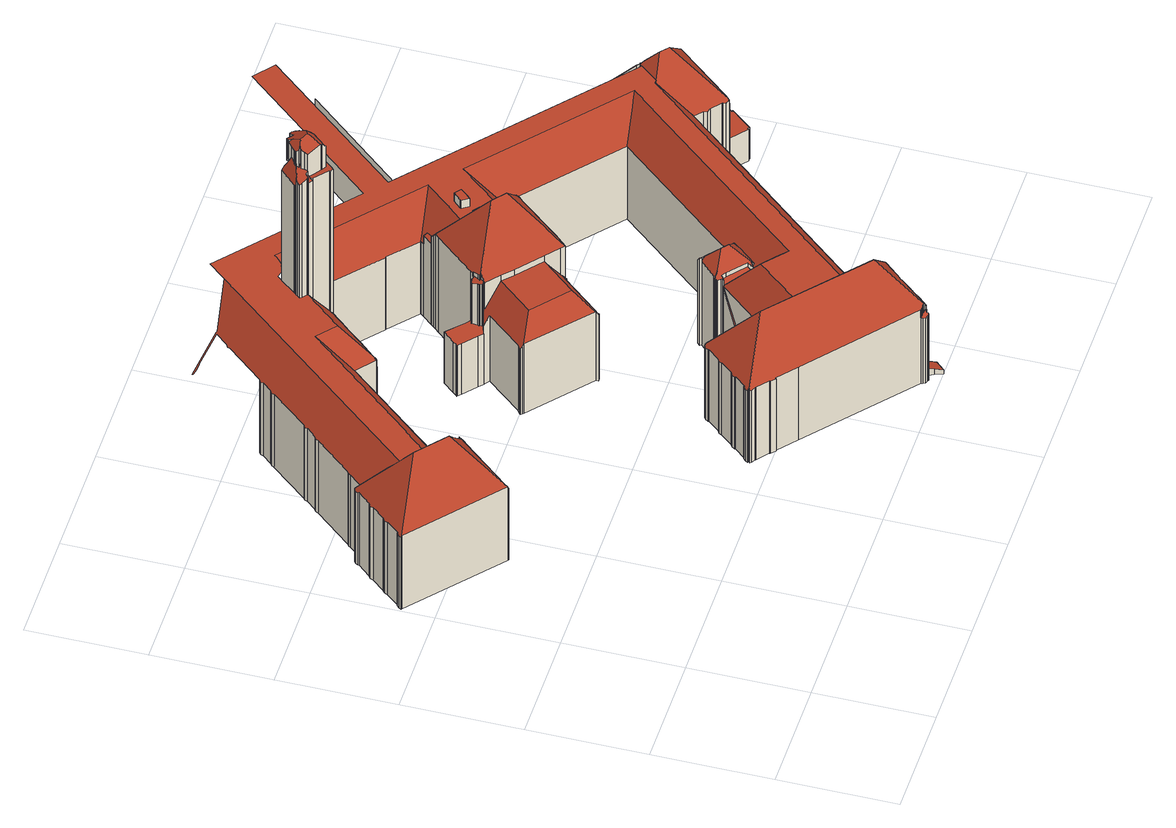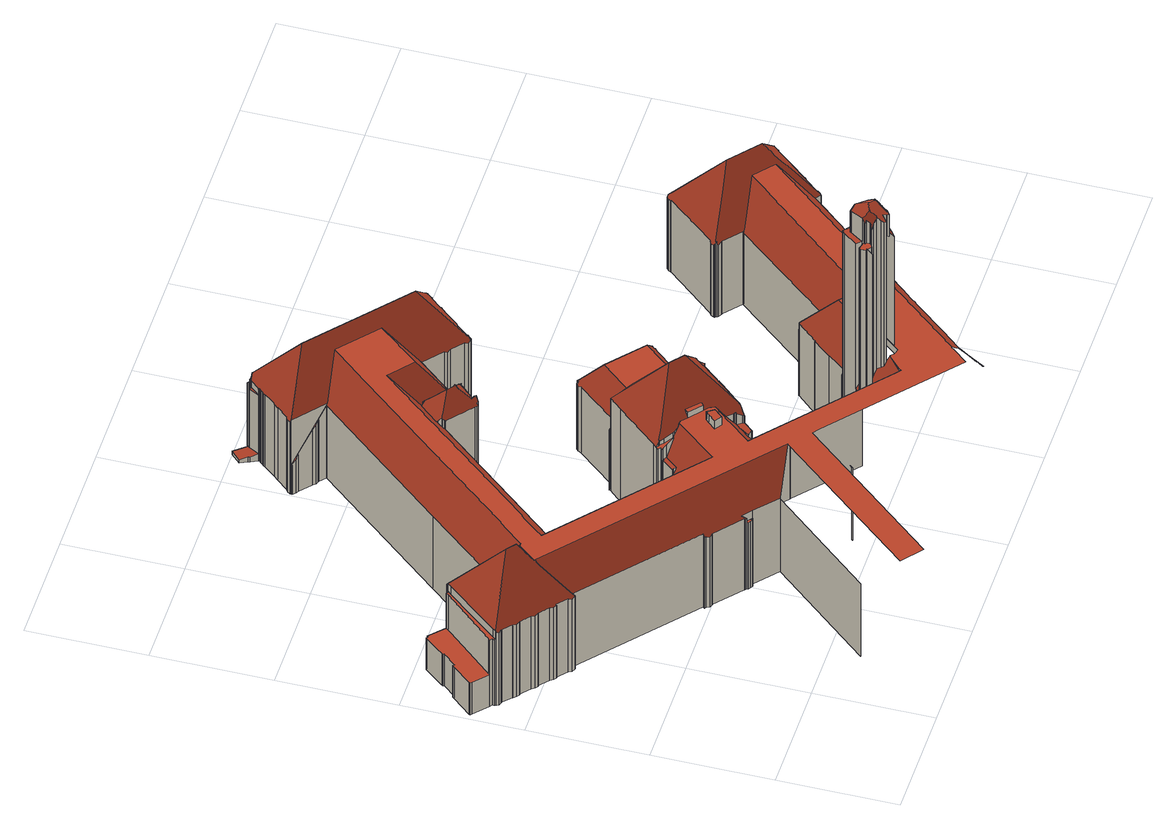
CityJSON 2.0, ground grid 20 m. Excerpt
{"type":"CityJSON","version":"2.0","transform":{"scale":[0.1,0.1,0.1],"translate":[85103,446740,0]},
"CityObjects":{
"building1":{"type":"Building","attributes":{"dak_type":"slanted","data_area":7407.99,"data_coverage":0.941,"geconstateerd":false,"gid":17147742,"h_dak_50p":19.93,"h_dak_70p":21.49,"h_dak_max":52.83,"h_dak_min":0.291,"h_maaiveld":0.002,"kas_warenhuis":false,"lod11_replace":false,"ondergronds_type":"above ground","oorspronkelijkbouwjaar":1945,"pw_actueel":"yes","pw_bron":"ahn3","reconstructie_methode":"tudelft3d-geoflow","reconstruction_skipped":false,"rmse_lod12":3.88,"rmse_lod13":2.4,"rmse_lod22":0.649,"rn":1,"status":"Pand in gebruik","t_run":36416.61,"val3dity_codes_lod12":"[104]","val3dity_codes_lod13":"[104,203]","val3dity_codes_lod22":"[303]","no_floor":13,"volume":"154773.534431"},"children":["building1-1"]},
"building1-1":{"type":"BuildingPart","parents":["building1"],"geometry":[{"type":"MultiSurface","lod":"2.2","boundaries":[[[0,1,2,3]],[[3,2,4]],[[5,6,1,0]],[[7,8,6,5]],[[9,10,8,7]],[[11,12,10,9]],[[13,14,12,11]],[[15,16,14,13]],[[17,18,16,15]],[[3,2,19,20]],[[21,22,18,17]],[[3,4,23,24,25,26,27,28,29,30,31,32,33,34,21,17,15,13,11,9,7,5,0]],[[4,3,20,35,23]],[[34,36,22,21]],[[33,37,36,34]],[[32,38,37,33]],[[31,39,38,32]],[[30,40,39,31]],[[29,41,40,30]],[[20,19,42]],[[42,19,43,44]],[[28,45,41,29]],[[46,47,45,28]],[[44,43,48,49]],[[50,51,47,46]],[[49,48,52,53]],[[53,52,54,55]],[[56,57,51,50]],[[58,59,57,56]],[[60,61,62,63,64,65,66,67,50,46,28,27,26,25,24,23,35,68,69,70,71,72,73,74,75,76,77]],[[78,79,59,58]],[[55,54,80,81]],[[20,42,44,49,53,55,81,82,83,84,85,86,87,88,89,69,68,35]],[[90,91,79,78]],[[75,92,93,76]],[[74,94,92,75]],[[81,80,82]],[[82,80,95,83]],[[73,96,94,74]],[[72,97,96,73]],[[83,95,98,84]],[[89,70,69]],[[71,99,97,72]],[[70,100,99,71]],[[88,101,100,70,89]],[[84,98,102,85]],[[85,102,103,86]],[[87,104,101,88]],[[86,103,104,87]],[[105,106,91,90]],[[107,108,106,105]],[[109,110,108,107]],[[111,112,110,109]],[[113,114,115,116,117,118,119,61,60,77,76,120]],[[121,122,112,111]],[[76,93,123,120]],[[124,125,122,121]],[[126,127,128,129,130,131,132,133,134,135,136,124,121,111,109,107,105,90,78,58,56,50,67,66,65,64,63,137,138,139,140,141,142,143]],[[144,145,146]],[[146,145,147,148]],[[136,149,125,124]],[[150,151,145,144]],[[152,153,154,155]],[[156,157,151,150]],[[155,154,157,156]],[[158,159,153,152]],[[148,147,160,161]],[[135,162,149,136]],[[161,160,163,164]],[[165,166,159,158]],[[167,168,166,165]],[[164,163,169,170]],[[134,171,162,135]],[[172,173,174,175]],[[176,177,168,167]],[[170,169,173,172]],[[175,174,178,179]],[[133,180,171,134]],[[179,178,181,182]],[[132,183,180,133]],[[184,185,177,176]],[[186,187,185,184]],[[188,189,187,186]],[[182,181,190,191]],[[192,193,189,188]],[[194,195,193,192]],[[196,197,198,199,200,201,202,203,204,194,192,188,186,184,176,167,165,158,152,155,156]],[[120,123,205,206,207]],[[114,113,120,207,208,209,210,115]],[[204,211,195,194]],[[203,212,211,204]],[[207,206,208]],[[206,205,213,214]],[[215,216,206,214]],[[208,206,216,209]],[[214,213,217,215]],[[218,215,217,219]],[[209,216,215,218]],[[191,220,221,222,223,224,225,226,227,196,156,150,144,146,148,161,164,170,172,175,179,182]],[[202,228,212,203]],[[201,229,228,202]],[[219,217,230,231]],[[200,232,229,201]],[[199,233,232,200]],[[198,234,233,199]],[[235,236,234,198]],[[237,238,236,235]],[[239,240,238,237]],[[191,190,241,220]],[[242,243,244,245]],[[246,247,243,242]],[[231,230,248,249]],[[245,244,250,251]],[[252,253,247,246]],[[254,255,240,239]],[[256,257,255,254]],[[249,248,258,259]],[[260,261,257,256]],[[262,263,261,260]],[[218,219,231,249,259,264,265,266,267,268,269,270,271,272,210,209]],[[273,274,275,263,262]],[[259,258,264]],[[251,250,276,277]],[[278,279,280,281]],[[282,283,284,285,286,287,273,262,260,256,254,239,237,235,198,197,196,227,288,289]],[[290,291,279,278]],[[292,293,294,295]],[[296,297,253,252]],[[287,298,274,273]],[[299,286,285]],[[286,300,298,287]],[[281,280,301,302]],[[303,304,293,292]],[[305,306,291,290]],[[295,294,307,308]],[[302,301,309,310]],[[310,309,271,311,312]],[[313,314,315,306,305]],[[316,317,304,303]],[[318,319,315,314]],[[320,321,319,318]],[[311,271,270,322]],[[323,324,314,313]],[[312,311,325,326]],[[327,328,321,320]],[[329,330,251,277]],[[322,331,332,325,311]],[[264,258,333,265]],[[334,335,323,313,305,290,278,281,302,310,312,326,336,337,338,339,340]],[[322,341,331]],[[326,325,332,336]],[[342,332,331]],[[308,307,343,344]],[[335,324,323]],[[345,337,336,346]],[[341,322,270,269,347]],[[348,338,337,345]],[[346,336,332,342,349,350]],[[351,352,353,354,355,356,357,358,359,360,296,252,246,242,245,251,330,361]],[[300,286,299,362]],[[363,364,317,316]],[[334,365,335]],[[324,335,365,366,367,368,369,370,371,327,320,318,314]],[[372,365,334,340,373]],[[374,241,375,376]],[[377,339,338,348]],[[241,374,220]],[[378,366,365,372]],[[376,375,379,380]],[[373,340,339,377]],[[220,374,381,221]],[[371,382,328,327]],[[383,367,366,378]],[[221,381,384,222]],[[344,343,385,386]],[[380,379,387,388]],[[222,384,389,223]],[[223,389,390,224]],[[388,387,391,392]],[[393,394,395,396,397,398,390,389,384,381,374,376,380,388,392,399,400,401]],[[347,269,268,402]],[[392,391,399]],[[399,391,403,400]],[[400,403,404,401]],[[224,390,398,225]],[[401,404,405,393]],[[406,407,408,409,410,411,383,378,372,373,377,412]],[[411,368,367,383]],[[265,333,413,266]],[[360,386,385,297,296]],[[402,268,267,414]],[[393,405,415,394]],[[350,349,416,417]],[[395,418,419,396]],[[420,407,406,412,377,348,345,346,350,421,422,423,424,425,426,427,428,429]],[[394,415,418,395]],[[266,413,430,267]],[[359,431,386,360]],[[432,433,416,349,342,331,341,347,402,414,434,435,436]],[[437,438,364,363]],[[225,398,397,439]],[[396,419,440,397]],[[277,276,441,442]],[[414,267,430,443,434]],[[417,416,433,444]],[[442,441,445,446]],[[397,440,439]],[[368,447,448,369]],[[362,299,285,284,449,450]],[[439,440,451,452]],[[453,454,455,456,457,458,459,437,363,316,303,292,295,308,344,386,431,460,461,462,463,464,465]],[[369,448,370]],[[446,445,466,467]],[[452,451,468]],[[444,433,432,469]],[[468,451,470,471]],[[472,473,275,274]],[[410,474,447,368,411]],[[471,470,475,476]],[[467,466,477,478]],[[476,475,479,480,481]],[[480,479,482,483,484]],[[483,482,485,486]],[[486,485,487,488]],[[358,460,431,359]],[[484,483,489,490]],[[488,487,491,492]],[[492,491,493,494]],[[495,410,409]],[[459,496,438,437]],[[478,477,497,498]],[[499,500,501,423,422,421,350,417,444,469,502,503]],[[357,461,460,358]],[[504,505,474,410,495]],[[506,454,453,507]],[[507,453,465,508]],[[508,465,464,509]],[[356,462,461,357]],[[510,455,454,506]],[[511,512,480,484,490]],[[509,464,463,355,513]],[[355,463,462,356]],[[424,423,501,500,514,515,516,517,518,519,520,521,522,523,524,525,504,495,409,408,407,420,429,428,427,426,425]],[[481,480,512,526]],[[527,352,351,528]],[[513,355,354,529]],[[469,432,436,502]],[[530,456,455,510]],[[490,489,531,511]],[[525,532,505,504]],[[533,534,535,536,531,489,483,486,488,492,494]],[[537,538,353,352,527]],[[529,354,353,538]],[[539,457,456,530]],[[524,540,532,525]],[[523,541,540,524]],[[522,542,541,523]],[[434,443,543,544,435]],[[545,539,530,510,506,507,508,509,513,529,538,546,547,548,549,550,551,552,553]],[[554,546,538,537]],[[494,493,555,533]],[[556,548,547,557]],[[545,458,457,539]],[[557,547,546,554]],[[558,549,548,556]],[[528,351,361,559]],[[526,512,511,560]],[[458,561,496,459]],[[560,511,531,536,562]],[[563,564,565]],[[562,536,566,564,563]],[[567,568,361,330,329]],[[521,569,542,522]],[[565,564,570,571]],[[535,572,566,536]],[[553,573,561,458,545]],[[502,436,574,575,576]],[[571,570,577,578]],[[534,579,572,535]],[[580,581,582,583,584,517,516,515,514,500,499,503,502,576,585,586,587]],[[552,588,573,553]],[[584,518,517]],[[578,577,589,590]],[[591,550,549,558]],[[435,544,574,436]],[[533,555,579,534]],[[576,575,592,585]],[[518,584,593,594,519]],[[587,595,596,580]],[[551,597,588,552]],[[590,589,598,599]],[[586,600,595,587]],[[585,592,600,586]],[[583,601,593,584]],[[575,574,544,602]],[[580,596,603,581]],[[520,604,605,569,521]],[[519,594,604,520]],[[606,551,550,591]],[[450,607,608,609,610,611,612,613,472,274,298,300,362]],[[614,615,597,551,606]],[[581,603,616,582]],[[599,598,617,618]],[[592,575,602,619]],[[582,616,620,601,583]],[[544,543,621,602]],[[618,617,622,623]],[[624,625,616,603,596,595,600,592,619,626,627,628]],[[623,622,629]],[[604,594,593,601,620,630,631,632,633,634,635,636,637,605]],[[625,630,620,616]],[[559,361,568,638]],[[639,640,641,288,227,226,225,439,452,468,471,476,481,526,560,562,563,565,571,578,590,599,618,623,629,642,643,644,645,646,647]],[[624,631,630,625]],[[648,649,650,651]],[[652,653,649,648]],[[654,655,656,657]],[[657,656,653,652]],[[658,659,655,654]],[[619,602,621,660,661,626]],[[651,650,662,663]],[[613,664,473,472]],[[628,632,631,624]],[[665,666,667,659,658]],[[668,613,612,669]],[[670,671,664,613,668]],[[663,662,671,670]],[[626,661,672,627]],[[661,660,673,674]],[[669,612,611,675]],[[627,672,632,628]],[[676,633,632,628,677]],[[678,679,667,666]],[[680,681,666,665]],[[675,611,610,682]],[[446,467,478,498,683,684,685,686,687,688,567,329,277,442]],[[498,497,689,683]],[[629,622,690,642]],[[691,692,681,680]],[[693,692,691]],[[682,610,609,694]],[[680,665,658,654,657,652,648,651,663,670,668,669,675,682,694,695,696,697,698,699,700,701,702,703,704,693,691]],[[607,450,449,705,706,707]],[[642,690,643]],[[638,568,567,708]],[[709,710,679,678]],[[557,554,711,712,713,714,715,614,606,591,558,556]],[[643,690,716,644]],[[717,718,719,720]],[[559,638,708,721,722,723,724,725,711,554,537,527,528]],[[694,609,608,695]],[[678,666,681,692,693,704,703,702,726,727,728,729,730,709]],[[644,716,645]],[[731,732,718,717]],[[733,734,732,731]],[[715,735,615,614]],[[695,608,607,696]],[[736,737,734,733]],[[696,607,738,697]],[[739,726,702,740]],[[740,702,701]],[[726,739,727]],[[741,742,737,736]],[[743,744,710,709,745]],[[645,716,746,646]],[[697,738,747]],[[745,709,730,748]],[[749,750,744,743]],[[748,730,729,751]],[[751,729,728]],[[674,673,752,753]],[[708,567,688,721]],[[754,755,750,749]],[[756,757,742,741]],[[288,758,289]],[[683,689,759,684]],[[760,761,755,754]],[[762,763,761,760]],[[646,746,764,647]],[[765,766,763,762]],[[684,759,767,685]],[[647,764,768,639]],[[685,767,769,686]],[[721,688,687,722]],[[760,754,749,743,745,748,751,728,727,739,740,701,700,699,770,771,772,773,774,775,776,775,765,762]],[[777,778,757,756]],[[779,780,781,635,634,633,632,672,661,674,753,782,783,784,785,786,787,788,789]],[[686,769,790,687]],[[279,291,306,315,319,321,328,382,791,792,793,637,794,795,780,779,789,796,797,798,799,800,801,802,803,804,805,806,807,808,706,705,449,284,283,809,810,811,812,813,814,815,816,817,818,819,820,821,822,823,824,825,826,827,137,63,62,61,119,118,117,116,115,210,272,271,309,301,280],[828,829,830,831,832,833]],[[639,768,834,640]],[[641,835,836,758,288]],[[758,836,837,838]],[[839,840,778,777]],[[640,834,835,641]],[[841,842,840,839]],[[843,844,842,841]],[[838,837,844,843]],[[845,846,773,772,771,770,699,698,697,747,847]],[[775,848,766,765]],[[722,687,790,849,850]],[[714,851,735,715]],[[852,845,847]],[[845,852,853,846]],[[753,752,782]],[[782,752,854,783]],[[846,853,855,773]],[[855,856,773]],[[773,856,857,774]],[[774,857,858,775]],[[776,859,848,775]],[[775,858,859,776]],[[860,861,851,714]],[[862,863,861,860]],[[864,865,866,863,862]],[[867,868,865,864]],[[869,870,868,867]],[[871,872,870,869]],[[873,874,875,876]],[[876,875,872,871]],[[877,878,874,873]],[[878,877,879]],[[783,854,880,784]],[[881,798,882]],[[798,881,799]],[[870,872,883,884,885,886,887,865,868]],[[887,888,889,866,865]],[[890,800,891]],[[886,892,888,887]],[[893,894,895,802,801,896,891,800,799,881,882,879,877,873,876,871,869,867,864,862,860,714,713,712,711,725,897,898,899,900,901,902]],[[903,885,884]],[[789,788,787,786,785,784,904,888,892,903,884,883,872,875,874,878,879,882,798,797,796]],[[896,905,890,891]],[[904,906,889,888]],[[885,903,892,886]],[[905,801,800,890]],[[784,880,906,904]],[[723,722,850,907,908,909,910,898,897,725,724]],[[850,849,911,907]],[[801,905,896]],[[912,829,828,913]],[[913,828,833,914]],[[914,833,832,915]],[[916,830,829,912]],[[895,803,802]],[[913,914,915,917,916,912]],[[803,895,894]],[[893,918,894]],[[902,919,918,893]],[[915,832,831,917]],[[810,809,283,282,289,758,838,843,841,839,777,756,741,736,733,731,717,720,920,921,922,923,924,925,814,813,812,811]],[[917,831,830,916]],[[901,926,919,902]],[[720,719,927,920]],[[900,928,926,901]],[[929,930,931]],[[899,932,928,900]],[[910,899,898]],[[907,911,933,908]],[[909,934,932,899,910]],[[931,926,928,932,934,908,935,936,937,938,939,929]],[[934,909,908]],[[939,940,930,929]],[[908,933,941,935]],[[936,942,943,937]],[[937,943,944,938]],[[940,945,946,947]],[[935,941,942,936]],[[938,944,945,940,939]],[[948,949,950]],[[947,946,951,952]],[[953,954,955,949,948]],[[805,804,803,894,918,919,926,931,930,956,957,958,959,960,961,962,963,964,965]],[[853,852,847,747,738,607,707,706,808,807,806,966,967,968,969,970,859,858,857,856,855]],[[971,972,957,956,930,940,947,952]],[[952,951,973,959,971]],[[972,958,957]],[[971,959,958,972]],[[959,973,974,960]],[[970,975,848,859]],[[960,974,975,970]],[[976,977,978,979,980,981]],[[968,967,966,806,805,965,964,963,962,961,960,970,969]],[[982,983,978,977]],[[984,985,983,982]],[[986,987,985,984]],[[988,989,987,986]],[[990,991,977,976]],[[988,986,984,982,977,991,992,993,994]],[[994,995,989,988]],[[993,996,995,994]],[[992,997,996,993]],[[998,992,991,990]],[[999,1000,997,992,998]],[[1001,1002,1000,999]],[[1003,1004,1002,1001]],[[1005,1006,1004,1003]],[[1007,1008,1006,1005]],[[1009,1010,1008,1007]],[[1011,1012,1010,1009]],[[1013,1014,1015,1016]],[[1016,1015,1012,1011]],[[980,979,1017,1018]],[[920,927,1019,1020,921]],[[1021,1022,1023,1024,1025,1026,1027,1028,1013,1016,1011,1009,1007,1005,1003,1001,999,998,990,976,981,1029,820,819,818]],[[1028,1030,1014,1013]],[[921,1020,1031,922]],[[922,1031,923]],[[1020,1019,1032,1033]],[[1033,1032,1034,1035]],[[925,815,814]],[[815,925,816]],[[1035,1034,1036,1037]],[[1037,1036,1038,1039]],[[925,924,923,1031,1020,1033,1035,1037,1039,1040,1041,1042,1043,1044,1045,1046,1047,1048,1049,1050,1051,816]],[[1039,1038,1052,1040]],[[1040,1052,1053,1041]],[[1041,1053,1054,1042]],[[1042,1054,1055,1043]],[[1043,1055,1056,1044]],[[1044,1056,1057,1045]],[[1045,1057,1058,1059,1046]],[[1046,1059,1047]],[[1059,1058,1060,1061]],[[1061,1060,1062,1063]],[[1047,1059,1064,1065]],[[1063,1062,1066,1067,1068]],[[1050,1069,1070,1071,818,817,816,1051]],[[1068,1067,1072,1073]],[[1071,1021,818]],[[1067,1066,1074,1075]],[[1076,1071,1070]],[[1077,1022,1021,1071,1076]],[[1078,1023,1022,1077]],[[1079,1024,1023,1078]],[[1027,1080,1030,1028]],[[1075,1074,1081,1082]],[[1082,1081,1083,1084]],[[1026,1085,1086,1080,1027]],[[1087,1025,1024,1079]],[[1025,1088,1085,1026]],[[1089,1085,1088,1025,1087]],[[1086,1085,1089]],[[1090,1091,1086,1089]],[[1092,1093,1091,1090]],[[1094,1095,1093,1092]],[[1096,1097,1095,1094]],[[1098,1097,1096]],[[1099,1100,1097,1098]],[[1101,1102,1049,1048,1047,1065]],[[1084,1083,1103,1104]],[[1105,1106,1100,1099]],[[1107,1108,1106,1105]],[[1109,1110,1108,1107]],[[1111,1110,1109]],[[1065,1064,1112,1101]],[[1070,1069,1050,1049,1102,1113,1114,1115,1116,1117,1118,1119,1120,1121,1122,1123,1124,1125,1126,1111,1109,1107,1105,1099,1098,1096,1094,1092,1090,1089,1087,1079,1078,1077,1076]],[[1073,1072,1127,1128]],[[1064,1059,1061,1063,1068,1073,1128,1129,1130,1131,1132,1133,1134,1112]],[[1126,1135,1110,1111]],[[1104,1103,1136,1137]],[[1137,1136,1138,1139]],[[1125,1140,1135,1126]],[[1124,1141,1140,1125]],[[1123,1142,1141,1124]],[[1075,1082,1084,1104,1137,1139,1143,1144,1145,1146,1147,1148,1149,1127,1072,1067]],[[1139,1138,1150,1143]],[[1122,1151,1142,1123]],[[1121,1152,1151,1122]],[[1120,1153,1152,1121]],[[1143,1150,1154,1144]],[[1144,1154,1155,1145]],[[1119,1156,1153,1120]],[[1118,1157,1156,1119]],[[1117,1158,1157,1118]],[[1116,1159,1158,1117]],[[1101,1112,1134,1102]],[[1115,1160,1159,1116]],[[1102,1134,1133,1113]],[[1132,1161,1162,1133]],[[1130,1163,1164,1131]],[[1113,1133,1162,1165,1114]],[[1128,1127,1149,1129]],[[1114,1165,1160,1115]],[[1131,1164,1161,1132]],[[1129,1149,1166,1163,1130]],[[1145,1155,1167,1146]],[[1148,1168,1166,1149]],[[1147,1169,1168,1148]],[[1146,1167,1169,1147]]],"semantics":{"surfaces":[{"type":"WallSurface","on_footprint_edge":true},{"type":"RoofSurface","area":76.47,"orientation":"WN"},{"type":"RoofSurface","area":144.72,"orientation":"SW"},{"type":"RoofSurface","area":164.54,"orientation":"NE"},{"type":"RoofSurface","area":78.73,"orientation":"ES"},{"type":"WallSurface","on_footprint_edge":false},{"type":"RoofSurface","area":197.47,"orientation":"ES"},{"type":"RoofSurface","area":473.44,"orientation":"WN"},{"type":"RoofSurface","area":69.04,"orientation":"WN"},{"type":"RoofSurface","area":31.47,"orientation":"SW"},{"type":"RoofSurface","area":0.015,"orientation":"horizontal"},{"type":"RoofSurface","area":285.88,"orientation":"SW"},{"type":"RoofSurface","area":83.57,"orientation":"ES"},{"type":"RoofSurface","area":349.05,"orientation":"NE"},{"type":"RoofSurface","area":48.43,"orientation":"SW"},{"type":"RoofSurface","area":0.761,"orientation":"horizontal"},{"type":"RoofSurface","area":3.58,"orientation":"WS"},{"type":"RoofSurface","area":57.12,"orientation":"WN"},{"type":"RoofSurface","area":8.85,"orientation":"WN"},{"type":"RoofSurface","area":0.978,"orientation":"horizontal"},{"type":"RoofSurface","area":3.58,"orientation":"WN"},{"type":"RoofSurface","area":6.19,"orientation":"WS"},{"type":"RoofSurface","area":8.48,"orientation":"horizontal"},{"type":"RoofSurface","area":66.89,"orientation":"WN"},{"type":"RoofSurface","area":19.15,"orientation":"horizontal"},{"type":"RoofSurface","area":6.19,"orientation":"ES"},{"type":"RoofSurface","area":0.46,"orientation":"horizontal"},{"type":"RoofSurface","area":6.89,"orientation":"NE"},{"type":"RoofSurface","area":5.9,"orientation":"ES"},{"type":"RoofSurface","area":2.03,"orientation":"horizontal"},{"type":"RoofSurface","area":61.02,"orientation":"horizontal"},{"type":"RoofSurface","area":3.41,"orientation":"EN"},{"type":"RoofSurface","area":1.44,"orientation":"horizontal"},{"type":"RoofSurface","area":44.33,"orientation":"SW"},{"type":"RoofSurface","area":2.06,"orientation":"horizontal"},{"type":"RoofSurface","area":12.76,"orientation":"ES"},{"type":"RoofSurface","area":67.25,"orientation":"ES"},{"type":"RoofSurface","area":59.21,"orientation":"ES"},{"type":"RoofSurface","area":20.47,"orientation":"SW"},{"type":"RoofSurface","area":35.88,"orientation":"NE"},{"type":"RoofSurface","area":65.96,"orientation":"WN"},{"type":"RoofSurface","area":107.19,"orientation":"SW"},{"type":"RoofSurface","area":9.37,"orientation":"WN"},{"type":"RoofSurface","area":19.38,"orientation":"NE"},{"type":"RoofSurface","area":189.67,"orientation":"SW"},{"type":"RoofSurface","area":5441.26,"orientation":"horizontal"},{"type":"RoofSurface","area":14.14,"orientation":"ES"},{"type":"RoofSurface","area":2.73,"orientation":"horizontal"},{"type":"RoofSurface","area":109.7,"orientation":"NE"},{"type":"RoofSurface","area":41.72,"orientation":"WN"},{"type":"RoofSurface","area":2.32,"orientation":"horizontal"},{"type":"RoofSurface","area":76.51,"orientation":"ES"},{"type":"RoofSurface","area":2.98,"orientation":"horizontal"},{"type":"RoofSurface","area":554.49,"orientation":"ES"},{"type":"RoofSurface","area":1.92,"orientation":"horizontal"},{"type":"RoofSurface","area":41.88,"orientation":"ES"},{"type":"RoofSurface","area":298.5,"orientation":"WN"},{"type":"RoofSurface","area":3.05,"orientation":"horizontal"},{"type":"RoofSurface","area":204.47,"orientation":"SW"},{"type":"RoofSurface","area":0.635,"orientation":"horizontal"},{"type":"RoofSurface","area":342.63,"orientation":"NE"},{"type":"RoofSurface","area":66,"orientation":"SW"},{"type":"RoofSurface","area":8.65,"orientation":"WN"},{"type":"RoofSurface","area":71.59,"orientation":"ES"},{"type":"RoofSurface","area":96.83,"orientation":"NE"},{"type":"RoofSurface","area":8.39,"orientation":"horizontal"},{"type":"RoofSurface","area":45.88,"orientation":"WN"}],"values":[0,0,0,0,0,0,0,0,0,0,0,1,2,0,0,0,0,0,0,0,0,0,0,0,0,0,0,0,0,3,0,0,4,0,0,0,0,0,0,0,0,5,0,0,0,0,0,0,0,0,0,0,0,6,0,0,0,7,0,0,0,0,0,0,0,0,0,0,0,0,0,0,0,0,0,0,0,0,0,0,0,0,0,0,0,0,8,0,9,0,0,5,0,10,5,0,0,5,11,0,0,0,0,0,0,0,0,0,0,0,0,0,0,0,0,0,0,0,0,12,0,0,0,5,13,5,0,0,5,5,5,5,0,5,0,5,5,5,0,5,5,5,5,5,5,14,15,0,16,5,5,5,0,5,5,5,5,5,17,5,0,5,18,5,0,5,0,5,0,5,5,5,5,5,0,0,5,5,0,19,5,0,0,0,5,0,20,5,0,0,5,0,5,0,21,0,0,5,22,0,5,0,0,0,5,0,0,5,23,0,24,5,0,0,5,0,0,5,0,0,0,0,0,0,5,5,0,0,5,0,0,25,5,5,5,5,5,5,5,26,5,5,27,5,5,5,5,5,5,5,28,5,5,5,5,5,5,0,29,5,0,5,5,5,5,5,5,0,5,0,0,30,5,0,0,0,5,0,0,31,0,5,0,5,5,0,5,5,5,0,0,5,5,5,32,5,5,5,5,33,0,5,0,5,5,0,0,34,0,35,5,5,36,5,0,0,0,0,0,0,0,0,5,0,5,0,0,5,0,5,5,5,0,5,5,37,0,0,5,5,5,38,39,0,5,0,40,0,0,41,5,42,0,0,0,0,5,0,5,5,5,5,0,0,0,5,5,0,5,5,0,5,0,0,5,0,0,0,0,0,0,0,0,5,43,0,44,0,45,0,0,0,0,0,0,0,0,46,0,0,0,5,5,0,0,5,5,5,5,0,5,0,0,0,5,5,5,5,5,5,5,0,5,5,47,0,5,5,48,5,49,50,0,5,5,0,51,0,5,5,5,5,5,5,52,5,5,5,5,53,5,5,0,5,5,5,5,0,5,54,5,5,0,0,0,0,0,0,5,0,0,55,56,57,0,5,5,0,0,0,0,58,0,0,0,0,5,59,0,0,0,5,0,0,0,0,0,0,0,0,0,0,0,60,0,5,5,0,0,5,5,0,0,61,0,0,0,0,0,0,0,5,0,0,5,0,62,5,5,0,5,5,5,5,0,0,0,0,5,5,5,0,0,0,0,0,0,0,63,0,0,0,0,0,5,64,5,65,0,0,0,0,0,0,66,0,0,0,0,0,0,0,0,0,0,5,0,5,0,0,0,5,0,0,0,0,0,0,0]}}]}
},
"vertices":[
[5,656,153],[5,656,0],[6,655,0],[6,655,155],[6,655,156],[7,660,152],[7,660,0],[12,664,154],[12,664,0],[12,663,154],[12,663,0],[30,685,154],[30,685,0],[33,690,152],[33,690,0],[37,694,154],[37,694,0],[38,694,154],[38,694,0],[154,529,0],[154,529,156],[56,715,154],[56,715,0],[97,662,247],[96,678,231],[96,682,226],[95,693,215],[94,702,207],[89,753,156],[89,754,154],[84,751,152],[81,746,154],[82,745,154],[63,724,154],[58,721,152],[147,620,247],[58,721,0],[63,724,0],[82,745,0],[81,746,0],[84,751,0],[89,754,0],[154,529,155],[156,528,0],[156,528,152],[89,753,0],[90,754,154],[90,754,0],[160,531,0],[160,531,151],[98,747,154],[98,747,0],[162,535,0],[162,535,152],[161,535,0],[161,535,153],[115,768,154],[115,768,0],[118,772,153],[118,772,0],[194,662,159],[137,657,215],[104,685,215],[104,687,215],[103,689,213],[103,691,211],[101,708,194],[98,745,156],[178,623,215],[235,628,158],[237,630,154],[238,631,153],[236,633,152],[231,636,154],[230,636,154],[199,662,154],[200,662,153],[197,662,156],[122,775,154],[122,775,0],[232,618,0],[232,618,154],[232,618,153],[237,621,151],[239,626,153],[239,627,154],[240,628,154],[239,628,155],[239,629,155],[237,630,159],[175,837,154],[175,837,0],[199,662,0],[200,662,0],[230,636,0],[237,621,0],[231,636,0],[236,633,0],[239,626,0],[238,631,0],[237,630,0],[239,629,0],[239,627,0],[240,628,0],[239,628,0],[177,842,153],[177,842,0],[182,845,154],[182,845,0],[195,860,155],[195,860,0],[197,865,153],[197,865,0],[339,829,156],[339,829,157],[335,888,215],[174,700,215],[166,691,215],[159,683,215],[154,677,215],[339,826,154],[201,868,155],[201,868,0],[339,826,0],[254,930,155],[254,930,0],[333,1073,109],[357,1052,154],[358,1052,155],[340,1031,155],[336,1028,153],[333,1023,155],[280,961,154],[276,958,153],[274,953,155],[261,938,155],[257,935,153],[418,1057,215],[361,1052,158],[360,1053,156],[324,1081,93],[324,1080,93],[327,1075,101],[332,1072,109],[465,232,154],[465,232,0],[465,232,153],[466,230,0],[466,230,152],[257,935,0],[466,233,155],[466,233,0],[465,235,152],[465,235,0],[466,234,0],[466,234,155],[467,233,156],[467,233,0],[467,239,151],[467,239,0],[473,225,0],[473,225,153],[261,938,0],[474,225,0],[474,225,154],[472,243,153],[472,243,0],[472,242,153],[472,242,0],[494,208,0],[494,208,154],[274,953,0],[493,208,153],[493,208,0],[494,207,0],[494,207,153],[488,261,153],[488,261,0],[502,200,0],[502,200,153],[276,958,0],[502,201,0],[502,201,154],[280,961,0],[488,262,153],[488,262,0],[491,267,151],[491,267,0],[495,270,153],[495,270,0],[534,174,0],[534,174,154],[496,270,153],[496,270,0],[512,290,153],[512,290,0],[551,240,240],[545,324,157],[545,324,156],[542,326,153],[539,323,151],[536,318,153],[536,317,153],[520,298,153],[515,295,151],[370,801,0],[370,801,140],[370,801,154],[370,801,155],[371,802,157],[366,861,215],[515,295,0],[520,298,0],[371,799,0],[371,799,140],[371,800,140],[371,802,140],[371,800,0],[371,800,155],[371,800,154],[707,28,156],[709,27,157],[711,27,159],[712,27,159],[714,27,161],[716,26,162],[716,30,165],[710,104,240],[536,317,0],[536,318,0],[402,835,0],[402,835,154],[539,323,0],[542,326,0],[545,324,0],[546,326,153],[546,326,0],[551,324,151],[551,324,0],[554,319,153],[554,319,0],[707,28,0],[471,599,139],[471,599,0],[473,597,0],[473,597,142],[472,601,138],[472,601,0],[402,834,0],[402,834,153],[475,595,0],[475,595,147],[478,605,140],[478,605,0],[574,302,153],[574,302,0],[579,299,151],[579,299,0],[426,863,0],[426,863,153],[583,295,153],[583,295,0],[582,294,153],[582,294,0],[426,863,154],[454,896,155],[457,893,148],[457,894,148],[453,897,156],[452,899,159],[428,919,203],[421,924,215],[420,924,215],[614,267,153],[614,267,6],[614,267,0],[575,509,0],[575,509,146],[410,934,454],[410,934,215],[412,932,215],[412,932,456],[687,149,213],[685,149,215],[619,205,215],[614,265,156],[615,266,154],[614,266,154],[795,111,155],[744,154,156],[413,938,457],[413,938,215],[482,704,108],[482,704,0],[483,704,0],[483,704,108],[529,665,140],[529,665,0],[614,266,5],[615,266,156],[615,266,5],[419,926,215],[419,926,461],[484,706,108],[484,706,0],[415,941,459],[415,941,215],[488,699,0],[488,699,108],[420,925,215],[420,925,462],[421,924,451],[421,924,463],[417,942,461],[417,942,448],[417,942,215],[489,712,108],[489,712,0],[416,942,444],[416,942,215],[418,944,444],[418,944,215],[428,919,451],[419,942,462],[419,942,452],[425,929,460],[425,929,466],[419,946,444],[419,946,215],[572,547,184],[512,598,184],[428,923,456],[429,927,461],[454,896,0],[432,946,472],[428,945,469],[429,927,469],[430,932,470],[430,938,471],[437,941,476],[431,941,471],[428,919,456],[429,927,456],[511,679,0],[511,679,108],[430,932,506],[429,927,503],[452,899,456],[430,938,509],[450,912,456],[450,912,510],[539,676,141],[539,677,141],[541,678,141],[539,678,140],[538,678,139],[537,677,138],[536,677,137],[535,677,136],[527,675,130],[519,672,123],[562,657,184],[671,332,156],[506,731,108],[506,731,0],[432,946,476],[432,948,473],[434,950,474],[441,956,480],[441,963,466],[441,967,459],[440,972,448],[432,946,503],[431,941,507],[707,28,140],[708,25,0],[708,25,138],[437,941,514],[432,948,501],[710,21,0],[710,21,137],[709,27,140],[440,972,215],[434,950,502],[711,27,141],[519,672,0],[519,672,108],[715,19,0],[715,19,138],[712,27,142],[714,27,143],[716,19,0],[716,19,138],[718,19,140],[719,20,141],[718,21,141],[718,22,142],[721,26,146],[716,26,143],[716,19,139],[716,18,138],[717,19,139],[453,897,455],[716,18,0],[717,19,0],[718,19,0],[442,942,518],[443,943,519],[445,948,516],[448,956,512],[448,963,505],[441,956,503],[440,942,517],[457,893,0],[457,894,455],[719,20,0],[452,911,456],[452,911,509],[718,21,0],[718,22,0],[445,942,520],[451,917,513],[454,930,521],[454,934,523],[453,936,522],[450,938,521],[448,939,521],[446,940,520],[446,941,520],[445,941,520],[457,894,0],[527,675,108],[458,908,456],[458,907,456],[461,898,455],[481,922,456],[474,930,457],[508,730,108],[508,730,0],[721,26,156],[721,26,0],[575,504,0],[575,504,142],[461,898,0],[458,907,501],[577,507,0],[577,507,142],[441,956,467],[441,963,462],[678,275,215],[674,332,159],[723,24,0],[723,24,153],[535,683,108],[534,683,108],[535,686,108],[536,695,108],[536,697,108],[544,698,107],[536,705,107],[535,677,108],[536,677,108],[537,677,108],[538,678,108],[537,678,108],[535,679,108],[579,505,0],[579,505,139],[723,24,152],[458,908,501],[723,25,0],[723,25,153],[669,332,154],[669,332,0],[448,963,462],[724,27,0],[724,27,153],[582,508,0],[582,508,137],[725,27,0],[725,27,139],[725,27,153],[725,25,0],[725,25,15],[725,25,139],[726,23,0],[726,23,14],[727,21,0],[727,21,14],[728,25,14],[728,25,138],[731,14,0],[731,14,12],[737,0,0],[737,0,8],[448,963,508],[536,705,0],[585,514,0],[585,514,140],[469,937,514],[466,940,518],[461,937,520],[474,930,506],[471,935,511],[452,966,506],[452,966,460],[534,683,195],[535,683,195],[535,679,196],[537,678,196],[535,686,195],[738,42,139],[738,42,140],[538,678,197],[467,941,517],[467,943,516],[468,946,515],[469,952,511],[470,952,511],[471,959,507],[471,965,504],[468,967,503],[460,958,509],[456,964,506],[456,965,506],[454,968,505],[738,42,153],[539,677,197],[539,676,196],[539,678,197],[536,695,193],[738,42,15],[454,968,459],[752,16,7],[746,28,11],[745,31,11],[739,43,15],[541,678,200],[541,678,197],[536,697,193],[456,965,461],[456,964,461],[460,958,466],[481,922,0],[481,922,149],[544,698,194],[545,684,197],[544,684,197],[543,685,196],[545,688,196],[551,698,195],[550,698,195],[547,696,195],[545,698,194],[545,684,210],[752,16,0],[543,685,207],[544,684,209],[545,688,206],[562,657,196],[738,42,152],[544,698,0],[739,43,152],[739,44,153],[739,44,0],[739,44,154],[739,43,0],[622,605,184],[580,641,184],[468,967,459],[740,46,0],[740,46,154],[745,31,0],[545,698,0],[474,930,165],[476,933,165],[476,933,502],[741,46,0],[741,46,153],[746,28,0],[475,943,502],[475,944,502],[480,947,492],[476,949,500],[470,952,509],[476,933,501],[478,936,498],[475,937,504],[547,696,0],[742,47,0],[742,47,153],[551,698,203],[476,933,457],[470,952,189],[471,959,194],[475,937,457],[475,943,457],[550,698,0],[744,50,0],[744,50,153],[478,936,457],[476,949,180],[489,930,149],[475,944,457],[471,965,199],[468,967,205],[550,698,202],[713,297,159],[713,306,169],[682,332,168],[675,337,167],[674,335,163],[672,333,159],[671,334,159],[552,702,202],[552,702,0],[480,947,457],[748,54,0],[748,54,153],[489,930,457],[480,947,173],[489,930,0],[748,55,0],[748,55,153],[483,948,457],[482,948,457],[491,933,457],[491,942,457],[490,942,457],[748,55,154],[482,948,171],[483,948,171],[490,942,157],[490,951,166],[487,980,195],[486,993,208],[465,973,214],[463,972,215],[580,641,196],[793,105,152],[796,110,153],[795,110,154],[765,75,154],[765,75,153],[772,83,153],[772,83,154],[788,102,154],[789,102,153],[665,342,173],[665,342,0],[666,341,0],[666,341,173],[666,343,175],[666,343,0],[665,344,175],[665,344,0],[665,343,0],[665,343,175],[666,345,177],[666,345,0],[491,933,0],[491,933,149],[670,337,0],[670,337,173],[671,334,0],[669,345,179],[669,345,177],[669,345,0],[671,334,171],[672,333,171],[672,335,173],[672,335,0],[491,942,157],[494,936,0],[494,936,154],[674,335,173],[490,951,450],[490,942,459],[671,348,177],[671,348,0],[673,344,182],[673,344,181],[675,337,177],[639,577,140],[645,581,137],[646,583,138],[652,578,127],[653,580,127],[645,586,141],[639,577,0],[765,75,0],[675,344,184],[675,344,183],[676,344,184],[682,332,177],[713,306,177],[713,297,169],[717,302,177],[717,308,182],[714,337,207],[708,342,207],[703,345,207],[702,345,207],[682,344,189],[678,344,186],[700,257,215],[718,241,215],[714,288,169],[622,605,196],[696,375,177],[696,375,0],[624,690,290],[618,764,215],[617,775,205],[617,777,202],[611,770,202],[772,83,0],[747,154,153],[747,154,0],[746,154,0],[746,154,154],[645,586,196],[653,580,196],[652,594,210],[650,613,231],[646,672,290],[702,346,206],[703,352,201],[701,371,185],[700,372,183],[699,373,182],[758,144,132],[758,144,0],[759,144,132],[759,144,0],[611,770,0],[764,142,124],[764,142,0],[717,302,160],[702,346,207],[702,345,208],[767,137,116],[767,137,0],[694,377,186],[694,377,0],[696,375,186],[788,102,0],[722,298,169],[699,373,185],[698,382,177],[698,382,0],[700,372,185],[594,851,0],[594,851,153],[700,381,177],[700,381,0],[787,120,79],[787,120,0],[795,111,62],[645,581,0],[702,383,173],[702,383,0],[704,382,173],[704,382,0],[789,102,0],[706,379,173],[706,379,0],[646,583,0],[793,105,0],[652,578,0],[741,338,183],[744,338,181],[745,338,180],[749,339,177],[748,342,174],[748,344,173],[748,344,172],[792,118,71],[792,118,0],[490,997,215],[489,996,215],[486,993,209],[594,851,154],[595,850,154],[643,809,153],[647,809,156],[648,809,157],[649,809,159],[653,809,163],[705,814,215],[653,580,0],[447,980,215],[457,977,215],[462,972,215],[465,973,215],[486,993,215],[671,773,215],[659,760,215],[646,745,215],[650,737,215],[659,730,215],[681,711,215],[691,703,215],[695,702,215],[697,704,215],[754,772,215],[994,567,215],[965,533,215],[958,525,215],[716,186,215],[720,190,215],[979,495,215],[988,505,215],[991,508,215],[1019,542,215],[1022,542,215],[1024,542,215],[1032,551,215],[1049,572,215],[1047,574,215],[694,875,215],[896,1112,215],[862,1140,215],[660,904,215],[649,913,215],[444,1087,215],[423,1062,215],[419,1057,215],[669,751,215],[670,753,215],[682,766,215],[693,758,215],[682,745,215],[677,740,215],[796,110,0],[795,110,0],[795,111,0],[796,111,0],[796,111,61],[796,113,63],[796,113,0],[795,113,63],[795,113,0],[796,112,61],[796,112,0],[749,332,171],[749,338,177],[749,329,169],[748,344,0],[672,601,0],[672,601,196],[617,777,0],[749,332,167],[749,338,160],[595,850,0],[749,339,160],[749,339,159],[748,342,156],[748,344,155],[748,344,154],[621,781,195],[621,781,0],[624,785,187],[624,785,0],[625,786,187],[625,786,172],[625,786,0],[625,785,187],[625,785,172],[626,783,188],[626,783,172],[630,775,193],[630,775,171],[631,772,195],[631,772,174],[629,773,171],[629,773,195],[633,771,195],[633,771,177],[643,762,196],[643,809,0],[646,745,211],[644,750,208],[637,782,171],[638,784,171],[647,799,171],[640,801,172],[639,802,172],[639,802,154],[639,802,0],[659,730,226],[653,725,226],[640,801,157],[701,700,209],[699,701,211],[695,702,213],[676,705,226],[720,679,215],[730,679,205],[731,681,203],[724,686,204],[709,696,206],[706,698,207],[647,799,166],[644,808,154],[681,711,226],[644,808,0],[730,670,195],[737,677,195],[733,680,202],[731,681,205],[730,670,0],[670,753,232],[669,751,232],[677,740,232],[682,745,232],[682,766,232],[693,758,232],[701,700,207],[706,698,201],[937,378,154],[1026,483,154],[1026,485,157],[1026,486,157],[1022,540,211],[1022,542,213],[709,696,195],[937,378,0],[724,686,195],[728,691,195],[728,691,170],[710,697,195],[731,681,195],[737,677,0],[733,680,195],[740,680,195],[740,681,195],[737,684,195],[740,687,195],[737,688,195],[737,688,172],[740,680,0],[740,681,0],[737,684,0],[740,687,0],[737,688,0],[738,690,0],[738,690,172],[655,966,154],[655,966,153],[655,963,156],[740,688,0],[740,688,173],[657,968,154],[657,968,0],[655,966,0],[731,694,170],[746,712,170],[753,709,160],[757,708,154],[759,710,154],[759,713,157],[759,714,158],[759,717,161],[759,718,162],[758,726,170],[937,563,158],[936,563,156],[935,562,156],[935,563,156],[933,562,154],[757,708,173],[753,709,172],[757,708,0],[759,710,0],[933,562,0],[792,847,156],[792,847,140],[792,847,0],[754,880,0],[754,880,155],[754,880,156],[793,847,140],[793,847,0],[795,845,140],[795,845,0],[795,846,140],[795,846,0],[797,848,140],[797,848,0],[808,834,156],[808,834,140],[805,841,140],[804,844,140],[800,846,140],[800,846,0],[804,844,0],[805,841,0],[805,841,150],[807,840,149],[807,840,0],[808,839,150],[808,839,0],[808,838,151],[808,838,0],[853,800,150],[853,800,0],[854,800,150],[854,800,0],[859,798,148],[859,798,0],[862,793,150],[862,793,0],[862,788,155],[862,788,0],[864,791,0],[864,791,150],[901,1051,0],[901,1051,155],[1026,483,0],[1026,483,153],[1052,575,211],[1053,576,208],[1053,581,203],[1049,629,155],[1048,636,148],[1048,637,148],[1045,633,155],[1044,633,155],[753,880,157],[1044,633,0],[1026,485,156],[1040,471,0],[1040,471,153],[1044,465,0],[1044,465,151],[1049,463,0],[1049,463,153],[1067,448,0],[1067,448,153],[1066,448,153],[1070,443,151],[1075,440,152],[1075,441,153],[1076,440,153],[1076,441,154],[1076,442,155],[1076,442,156],[1069,531,244],[1069,533,247],[1055,545,247],[1046,544,237],[1066,448,0],[1070,443,0],[1075,440,0],[1075,441,0],[1076,440,0],[1076,441,0],[1076,442,0],[1076,442,140],[1077,441,0],[1077,441,140],[1079,443,0],[1079,443,140],[1082,448,140],[1082,448,156],[1082,441,0],[1082,441,66],[1082,441,140],[1054,569,223],[1053,572,219],[1052,575,215],[1085,445,66],[1085,445,140],[1108,418,0],[1108,418,67],[1052,575,218],[1053,576,215],[1053,581,211],[1049,629,163],[1045,633,0],[1110,420,0],[1110,420,67],[1112,418,0],[1112,418,67],[1048,637,4],[1048,637,0],[1048,636,156],[1048,636,4],[1048,637,155],[1049,636,155],[1049,636,0],[1049,637,154],[1049,637,0],[1055,634,153],[1055,634,0],[1058,629,154],[1058,629,0],[1058,629,155],[1075,614,155],[1075,614,0],[1155,536,158],[1159,541,158],[1139,450,0],[1139,450,67],[1075,615,154],[1075,615,0],[1080,612,153],[1080,612,0],[1084,607,154],[1084,607,0],[1084,607,155],[1155,536,140],[1159,542,157],[1160,543,155],[1157,547,153],[1152,549,155],[1150,550,155],[1135,563,155],[1136,563,155],[1132,568,153],[1127,571,155],[1127,570,155],[1110,585,155],[1106,590,153],[1101,593,155],[1101,592,155],[1161,531,66],[1161,531,140],[1164,534,140],[1160,537,140],[1161,540,140],[1160,541,140],[1159,542,140],[1159,541,140],[1101,592,0],[1141,453,0],[1141,453,67],[1139,454,0],[1139,454,67],[1101,593,0],[1106,590,0],[1110,585,0],[1158,476,67],[1160,474,67],[1162,477,67],[1190,509,68],[1191,511,68],[1188,513,67],[1164,534,66],[1158,476,0],[1127,570,0],[1127,571,0],[1132,568,0],[1160,474,0],[1162,477,0],[1136,563,0],[1135,563,0],[1150,550,0],[1152,549,0],[1157,547,0],[1160,541,0],[1159,542,0],[1160,537,0],[1161,540,0],[1160,543,0],[1164,534,0],[1190,509,0],[1188,513,0],[1191,511,0]
]}
